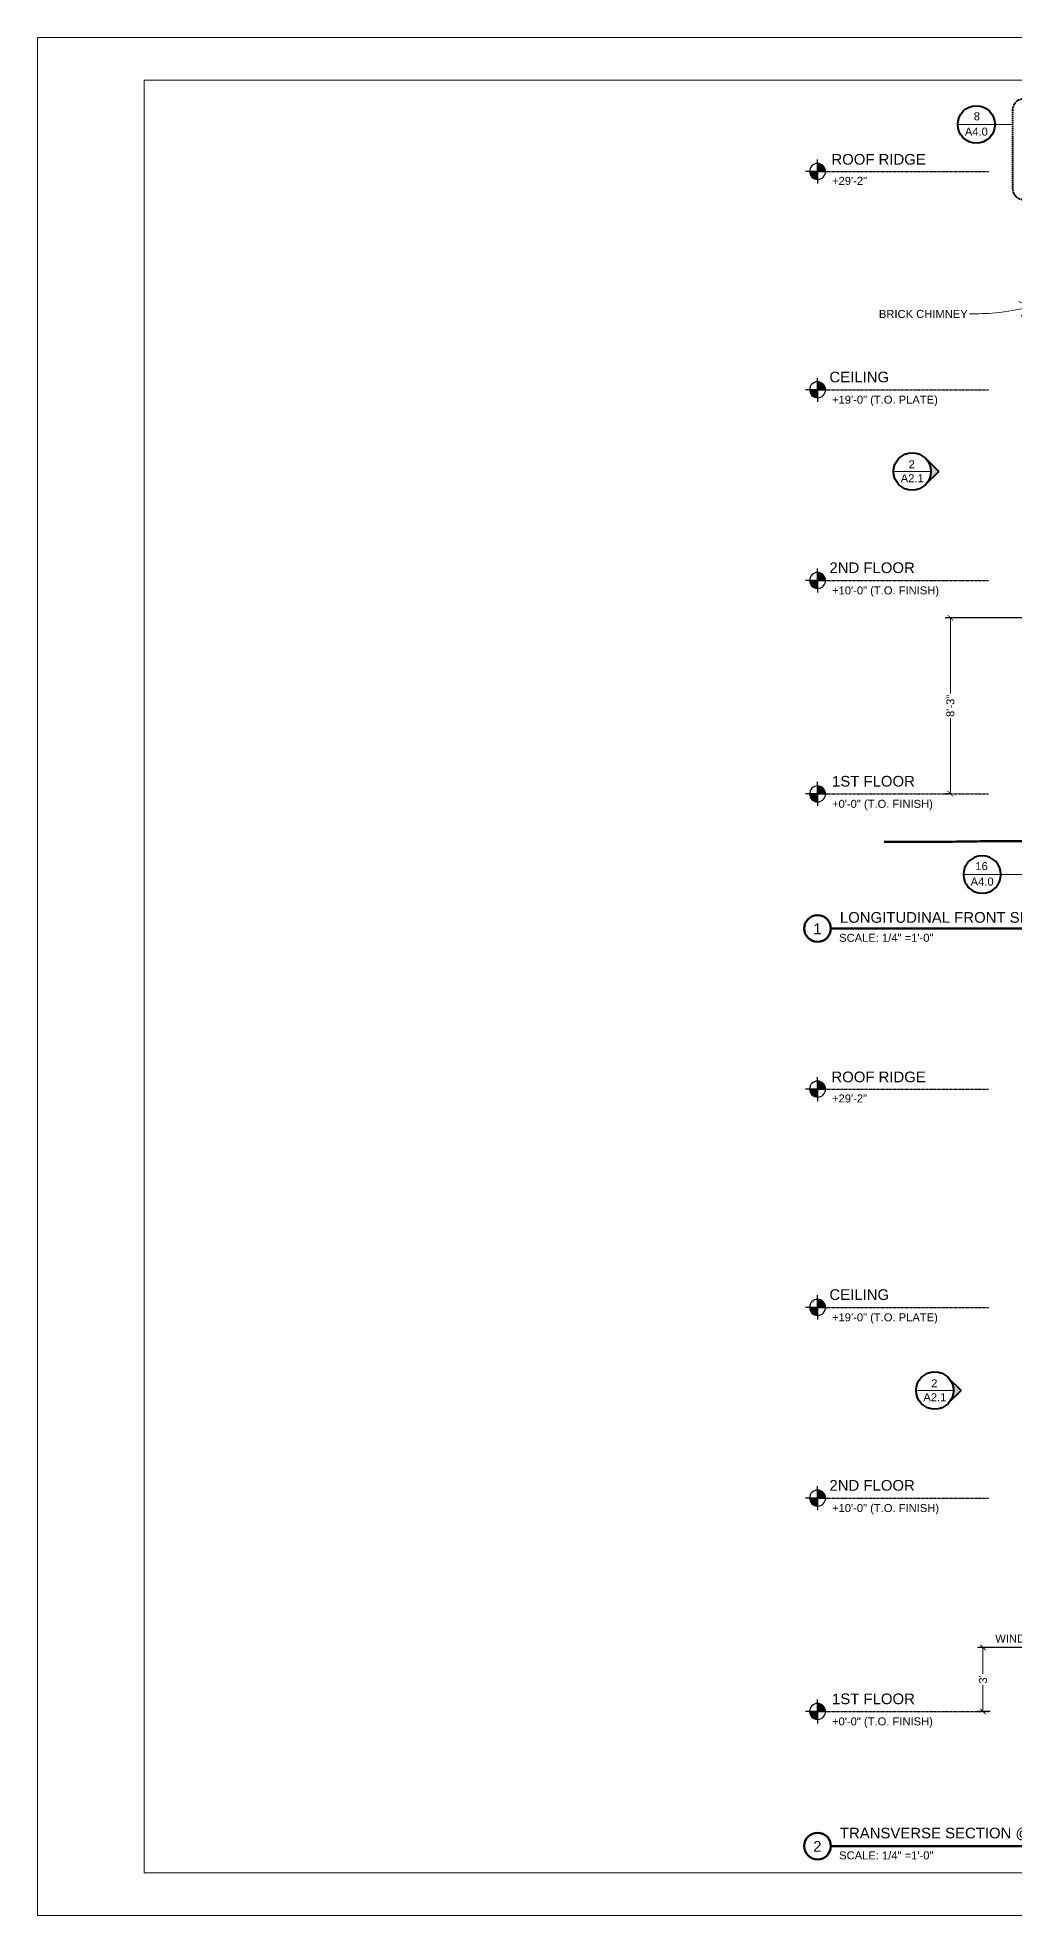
# Model space of a CAD drawing. Header units: inches. Extents: x -4969 to 16721, y 2489 to 24693.
# Drawn here: x 6612 to 7161, y 4791 to 5847 of the extents above; entities that cross this region are included whole.
import ezdxf

# ---------------------------------------------------------------- set-up
doc = ezdxf.new("R2010")
doc.units = ezdxf.units.IN
doc.header["$MEASUREMENT"] = 0
doc.linetypes.add('CENTER', pattern=[2, 1.25, -0.25, 0.25, -0.25])
doc.linetypes.add('DASHED2', pattern=[0.375, 0.25, -0.125])
doc.layers.get('0').update_dxf_attribs({"lineweight": 5})
doc.layers.add('0-NPLT', color=1, linetype='Continuous', plot=False)
for name, color, linetype, lineweight in [('2', 6, 'Continuous', 20), ('3', 3, 'Continuous', 30), ('5', 4, 'Continuous', 50), ('A-DIMSx', 7, 'Continuous', 9), ('A-LINK', 7, 'Continuous', 40), ('A-TEXTx', 7, 'Continuous', 20), ('TB-11x17', 7, 'Continuous', 100)]:
    doc.layers.add(name, color=color, linetype=linetype, lineweight=lineweight)
doc.styles.get("Standard").update_dxf_attribs({"font": 'Arial.ttf'})
doc.dimstyles.get("Standard").update_dxf_attribs({"dimtxt": 3, "dimasz": 2, "dimexe": 0.03125, "dimexo": 0.0625, "dimgap": 0.03125, "dimtad": 0, "dimtoh": 1, "dimdec": 4, "dimlfac": 0.99985, "dimzin": 0, "dimdsep": 46, "dimlunit": 4, "dimtxsty": 'Standard', "dimblk": 'ARCHTICK', "dimblk1": 'ARCHTICK', "dimblk2": 'ARCHTICK', "dimcen": 0.09, "dimclrt": 256, "dimadec": 0, "dimazin": 0, "dimtfac": 1, "dimtdec": 4, "dimtofl": 0, "dimtmove": 0, "dimatfit": 3, "dimfxl": 1, "dimtolj": 1, "dimtzin": 0, "dimarcsym": 0})

# ---------------------------------------------------------------- blocks, each defined once
blk = doc.blocks.new('Point')
at = {"lineweight": 0, "ltscale": 0.1}
h = blk.add_hatch(color=256, dxfattribs=at)
h.dxf.hatch_style = 1
h.paths.add_polyline_path([(-3.29, 4.165, 0.414214), (-3.353, 4.103), (-3.29, 4.103)])
h.paths.add_polyline_path([(-3.29, 4.103), (-3.29, 4.04, 0.414214), (-3.228, 4.103)])
at = {"layer": '3', "ltscale": 0.1}
for q in [(-3.29, 4.197), (-3.384, 4.103), (-3.197, 4.103), (-3.29, 4.009)]:
    blk.add_line((-3.29, 4.103), q, dxfattribs=at)
blk.add_circle((-3.29, 4.103), 0.0625, dxfattribs=at)
blk = doc.blocks.new('Elevation Callout - 1')
at = {"layer": 'A-LINK', "ltscale": 0.1}
blk.add_hatch(color=152, dxfattribs=at).paths.add_polyline_path([(2031.6, 7377.7), (2039, 7370.2), (2046.4, 7377.7, -0.198912), (2039, 7374.6, -0.198912)])
at = {"layer": 'A-LINK', "color": 152, "ltscale": 0.1}
for q in [(2031.6, 7377.7), (2046.4, 7377.7)]:
    blk.add_line((2039, 7370.2), q, dxfattribs=at)
blk.add_circle((2039, 7385.1), 10.5, dxfattribs=at)
blk = doc.blocks.new('_ArchTick')
at = {"color": 0, "linetype": 'ByBlock', "lineweight": 0, "const_width": 0.15}
blk.add_lwpolyline([(-0.5, -0.5), (0.5, 0.5)], dxfattribs=at)
blk = doc.blocks.new('Detail Callout')
at = {"layer": '2', "color": 152, "ltscale": 0.1}
blk.add_line((240.2, 5822.3), (219.2, 5822.3), dxfattribs=at)
at = {"layer": 'A-LINK', "color": 152, "ltscale": 0.1}
blk.add_circle((229.7, 5822.3), 10.5, dxfattribs=at)
blk = doc.blocks.new('*D367')
at = {"layer": 'A-DIMSx', "color": 0, "lineweight": -2, "ltscale": 0.1, "transparency": 16777216}
for p, q in [((7168.2, 5520.2), (7122.2, 5520.2)), ((7125.6, 5421.2), (7122.2, 5421.2))]:
    blk.add_line(p, q, dxfattribs=at)
at = {"layer": 'A-DIMSx', "color": 0, "lineweight": 5, "ltscale": 0.1, "transparency": 16777216}
for p, q in [((7125.2, 5520.2), (7125.2, 5477.7)), ((7125.2, 5421.2), (7125.2, 5463.7))]:
    blk.add_line(p, q, dxfattribs=at)
at = {"layer": 'Defpoints', "color": 0, "ltscale": 0.1, "transparency": 16777216}
for p in [(7170.2, 5520.2), (7125.2, 5421.2), (7127.6, 5421.2)]:
    blk.add_point(p, dxfattribs=at)
at = {"layer": 'A-DIMSx', "color": 0, "lineweight": 5, "ltscale": 0.1, "transparency": 16777216, "xscale": 3, "yscale": 3, "zscale": 3}
for p, rotation in [((7125.2, 5520.2), 90), ((7125.2, 5421.2), 270)]:
    blk.add_blockref('_ArchTick', p, dxfattribs=dict(at, rotation=rotation))
at = {"layer": 'A-DIMSx', "ltscale": 0.1, "transparency": 16777216, "insert": (7125.2, 5470.7), "char_height": 4.5, "attachment_point": 5, "rotation": 90}
blk.add_mtext('\\A1;8\'-3"', dxfattribs=at)
blk = doc.blocks.new('BORDER 11X17')
at = {"layer": '0-NPLT', "lineweight": 9, "ltscale": 0.1}
blk.add_lwpolyline([(29864.74, -10461.77), (29048.74, -10461.77), (29048.74, -10989.77), (29864.74, -10989.77), (29864.74, -10461.77)], dxfattribs=at)
blk.add_lwpolyline([(29792.74, -10473.77), (29078.74, -10473.77), (29078.74, -10977.77), (29792.74, -10977.77)], close=True, dxfattribs=at)
blk = doc.blocks.new('*D578')
at = {"layer": 'A-DIMSx', "color": 0, "lineweight": -2, "ltscale": 0.1, "transparency": 16777216}
for p, q in [((7192.7, 4941.2), (7140.5, 4941.2)), ((7147.5, 4905.2), (7140.5, 4905.2))]:
    blk.add_line(p, q, dxfattribs=at)
at = {"layer": 'A-DIMSx', "color": 0, "lineweight": 5, "ltscale": 0.1, "transparency": 16777216}
for p, q in [((7143.5, 4941.2), (7143.5, 4926.3)), ((7143.5, 4905.2), (7143.5, 4920.1))]:
    blk.add_line(p, q, dxfattribs=at)
at = {"layer": 'Defpoints', "color": 0, "ltscale": 0.1, "transparency": 16777216}
for p in [(7143.5, 4941.2), (7194.7, 4941.2), (7149.5, 4905.2)]:
    blk.add_point(p, dxfattribs=at)
at = {"layer": 'A-DIMSx', "color": 0, "lineweight": 5, "ltscale": 0.1, "transparency": 16777216, "xscale": 3, "yscale": 3, "zscale": 3}
for p, rotation in [((7143.5, 4941.2), 90), ((7143.5, 4905.2), 270)]:
    blk.add_blockref('_ArchTick', p, dxfattribs=dict(at, rotation=rotation))
at = {"layer": 'A-DIMSx', "ltscale": 0.1, "transparency": 16777216, "insert": (7143.5, 4923.2), "char_height": 4.5, "attachment_point": 5, "rotation": 90}
blk.add_mtext("\\A1;3'", dxfattribs=at)

msp = doc.modelspace()

# ---------------------------------------------------------------- linework, layer by layer
at = {"layer": '2', "color": 152, "ltscale": 0.1}
for p, q in [((7150.2663918, 5797.6305594), (7129.2663912, 5797.6305594)), ((7150.2663918, 5797.6305594), (7160.1510958, 5797.6305594)), ((7093.2282815, 5602.4991745), (7114.2282816, 5602.4991745)), ((7153.5203453, 5375.8321548), (7185.8213493, 5375.8321548)), ((7105.944161, 5085.7018038), (7126.9441611, 5085.7018038))]:
    msp.add_line(p, q, dxfattribs=at)
at = {"layer": '3', "linetype": 'CENTER', "ltscale": 0.25}
for p, q in [((7055.0081406, 5771.1843083), (7146.5081406, 5771.1843083)), ((7055.0081406, 5648.4343083), (7146.5081406, 5648.4343083)), ((7055.0081406, 5541.1843083), (7146.5081406, 5541.1843083)), ((7055.0081406, 5421.1843083), (7146.5081406, 5421.1843083)), ((7055.0081406, 5255.1843083), (7146.5081406, 5255.1843083)), ((7055.0081406, 5132.4343083), (7146.5081406, 5132.4343083)), ((7055.0081406, 5025.1843083), (7146.5081406, 5025.1843083)), ((7055.0081406, 4905.1843083), (7146.5081406, 4905.1843083))]:
    msp.add_line(p, q, dxfattribs=at)
at = {"layer": '5', "ltscale": 0.1}
for p, q in [((7057.9767856, 5345.5008975), (7722.7134697, 5345.5008975)), ((7057.9767856, 4829.5008975), (7720.5023159, 4829.5008975))]:
    msp.add_line(p, q, dxfattribs=at)
for centre in [(7050.5081406, 5345.5008975), (7050.5081406, 4829.5008975)]:
    msp.add_circle(centre, 7.5, dxfattribs=at)
at = {"layer": '5'}
msp.add_open_spline([(7196.2033462, 5395.1495944), (7195.0525646, 5395.1078333), (7190.8979207, 5394.9585207), (7183.0508478, 5394.6950096), (7173.7686537, 5394.8438376), (7163.8428414, 5394.5770117), (7153.0453522, 5394.5704308), (7138.7245982, 5394.5234739), (7116.7060075, 5394.1222988), (7099.2456949, 5394.2103285), (7087.8913056, 5394.2675739)], degree=3, knots=[4.002760655, 4.002760655, 4.002760655, 4.002760655, 7.4573924002, 16.4745021806, 27.5530524733, 35.2986121506, 46.2594930158, 59.9439618927, 78.2611253105, 112.3231659207, 112.3231659207, 112.3231659207, 112.3231659207], dxfattribs=at)
at = {"layer": 'A-LINK', "color": 152, "linetype": 'DASHED2', "ltscale": 0.5, "flags": 128}
msp.add_lwpolyline([(7160.1510958, 5805.8936479), (7160.1510958, 5761.4641716, 0.4142135624), (7166.1510958, 5755.4641716), (7196.1792995, 5755.4641716, 0.4142135624), (7202.1792995, 5761.4641716), (7202.1792995, 5805.8936479, 0.4142135624), (7196.1792995, 5811.8936479), (7166.1510958, 5811.8936479, 0.4142135624)], format="xyb", close=True, dxfattribs=at)
at = {"layer": 'A-LINK', "color": 152, "ltscale": 0.1}
msp.add_circle((7139.7663915, 5797.6305594), 10.5000003, dxfattribs=at)

# ---------------------------------------------------------------- block references
at = {"ltscale": 0.1}
for name, p, xscale, yscale, zscale in [('BORDER 11X17', (-51485.4783869, 26770.0450796), 2, 2, 2), ('Point', (6813.6086316, 5475.776597), -72, 72, 72), ('Point', (6813.6086316, 5353.026597), -72, 72, 72), ('Point', (6813.6086316, 5245.776597), -72, 72, 72), ('Point', (6813.6086316, 5125.776597), -72, 72, 72), ('Point', (6813.6086316, 4959.776597), -72, 72, 72), ('Point', (6813.6086316, 4837.026597), -72, 72, 72), ('Point', (6813.6086316, 4729.776597), -72, 72, 72), ('Point', (6813.6086316, 4609.776597), -72, 72, 72)]:
    msp.add_blockref(name, p, dxfattribs=dict(at, xscale=xscale, yscale=yscale, zscale=zscale))
at = {"color": 152, "ltscale": 0.1, "rotation": 90}
for p in [(14488.803865, 3563.4891434), (14501.5197445, 3046.6917728)]:
    msp.add_blockref('Elevation Callout - 1', p, dxfattribs=at)
at = {"layer": '2', "color": 152, "ltscale": 0.25, "xscale": -1}
msp.add_blockref('Detail Callout', (7372.758001, -446.4592467), dxfattribs=at)

# ---------------------------------------------------------------- texts
at = {"ltscale": 0.1, "char_height": 6}
for s, insert, width, attachment_point in [('LONGITUDINAL FRONT SECTION ', (7063.0588236, 5348.6347461), 139.200693231, 7), ('{1}', (7050.4014966, 5345.3052195), 11.15057809, 5), ('{TRANSVERSE SECTION @ LIVING ROOM & MAIN BEDROOM }', (7063.0588236, 4832.6347461), 259.146662436, 7), ('2', (7050.4014966, 4829.3052195), 11.15057809, 5)]:
    msp.add_mtext(s, dxfattribs=dict(at, insert=insert, width=width, attachment_point=attachment_point))
at = {"layer": 'A-DIMSx', "ltscale": 0.5, "insert": (7150.4048739, 4948.4312724), "char_height": 4.5, "width": 102.841993853, "attachment_point": 1}
msp.add_mtext('WINDOW SILL', dxfattribs=at)
at = {"layer": 'A-LINK', "color": 152, "ltscale": 0.1, "attachment_point": 5}
for s, insert, char_height, width in [('8', (7140.0765346, 5802.1739104), 4.5, 9.771161836), ('{\\H0.75x;A4.0}', (7139.7706493, 5793.5705952), 6, 9.85131083), ('2', (7103.4181382, 5606.5425255), 4.5, 9.771161836), ('{\\H0.75x;A2.1}', (7103.7240235, 5598.6892103), 6, 9.85131083), ('16', (7142.7102019, 5380.5257056), 4.5, 9.771161836), ('{\\H0.75x;A4.0}', (7143.0160873, 5371.8280884), 6, 9.85131083), ('2', (7116.1340177, 5089.7451548), 4.5, 9.771161836), ('{\\H0.75x;A2.1}', (7116.439903, 5081.8918396), 6, 9.85131083)]:
    msp.add_mtext(s, dxfattribs=dict(at, insert=insert, char_height=char_height, width=width))
at = {"layer": 'A-TEXTx', "ltscale": 0.5, "attachment_point": 1}
for s, insert, char_height, width in [('{ROOF RIDGE }', (7058.278484, 5781.0243845), 6, 81.256520484), ('{+29\'-2"}', (7058.6331673, 5768.169605), 4.5, 81.256520484), ('{CEILING  }', (7057.1845307, 5658.6136336), 6, 97.332351113), ('{+19\'-0" (T.O. PLATE)}', (7058.6331673, 5645.1057185), 4.5, 81.256520484), ('{2ND FLOOR  }', (7057.1845307, 5551.3636336), 6, 97.332351113), ('{+10\'-0" (T.O. FINISH)}', (7058.6331673, 5537.8557185), 4.5, 81.256520484), ('{1ST FLOOR }', (7058.6331673, 5431.3031499), 6, 94.776154357), ('{+0\'-0" (T.O. FINISH)}', (7058.6331673, 5417.8557185), 4.5, 81.256520484), ('{ROOF RIDGE }', (7058.278484, 5265.0243845), 6, 81.256520484), ('{+29\'-2"}', (7058.6331673, 5252.169605), 4.5, 81.256520484), ('{CEILING  }', (7057.1845307, 5142.6136336), 6, 97.332351113), ('{+19\'-0" (T.O. PLATE)}', (7058.6331673, 5129.1057185), 4.5, 81.256520484), ('{2ND FLOOR  }', (7057.1845307, 5035.3636336), 6, 97.332351113), ('{+10\'-0" (T.O. FINISH)}', (7058.6331673, 5021.8557185), 4.5, 81.256520484), ('{1ST FLOOR }', (7058.6331673, 4915.3031499), 6, 94.776154357), ('{+0\'-0" (T.O. FINISH)}', (7058.6331673, 4901.8557185), 4.5, 81.256520484)]:
    msp.add_mtext(s, dxfattribs=dict(at, insert=insert, char_height=char_height, width=width))
at = {"layer": 'A-TEXTx', "ltscale": 0.25, "insert": (7134.9258419, 5691.056982), "char_height": 4.5, "attachment_point": 6}
msp.add_mtext('{BRICK CHIMNEY}', dxfattribs=at)
at = {"layer": 'TB-11x17', "ltscale": 0.5, "char_height": 4.5, "width": 73.076179956, "attachment_point": 1}
for insert in [(7062.6265338, 5342.5227301), (7062.6265338, 4826.5227301)]:
    msp.add_mtext('\\A1;SCALE: 1/4" =1\'-0"', dxfattribs=dict(at, insert=insert))

# ---------------------------------------------------------------- dimensions: what is measured, and where the dimension line sits
at = {"layer": 'A-DIMSx', "ltscale": 0.1}
for base, p1, p2, override, picture, middle in [((7125.1631935, 5421.1843083), (7170.2033462, 5520.1843083), (7127.5641881, 5421.1843083), {"dimtxt": 4.5, "dimasz": 3, "dimexe": 3, "dimexo": 2, "dimgap": 1, "dimlfac": -47.9928, "dimpost": '', "dimlwd": 5}, '*D367', (7125.1631935, 5470.6843083)), ((7143.5345936, 4941.1843083), (7149.4820314, 4905.1843083), (7194.7186488, 4941.1843083), {"dimtxt": 4.5, "dimasz": 3, "dimexe": 3, "dimexo": 2, "dimgap": 1, "dimlfac": -47.9928, "dimlwd": 5}, '*D578', (7143.5345936, 4923.1843083))]:
    dim = msp.add_linear_dim(base=base, p1=p1, p2=p2, angle=90, dimstyle='Standard', override=override, dxfattribs=at)
    dim.commit()
    dim.dimension.update_dxf_attribs({"geometry": picture, "text_midpoint": middle})

# ---------------------------------------------------------------- leaders
at = {"layer": 'A-TEXTx', "path_type": 1, "annotation_type": 0, "has_hookline": 1, "hookline_direction": 1, "text_width": 49.4386085}
msp.add_leader([(7170.2107388, 5694.9459537), (7150.4523535, 5691.6102264), (7135.9258419, 5691.056982)], dimstyle='Standard', override={"dimasz": 6, "dimgap": 1, "dimldrblk": 'Open90', "dimlwd": -1}, dxfattribs=at)

doc.saveas('drawing.dxf')
